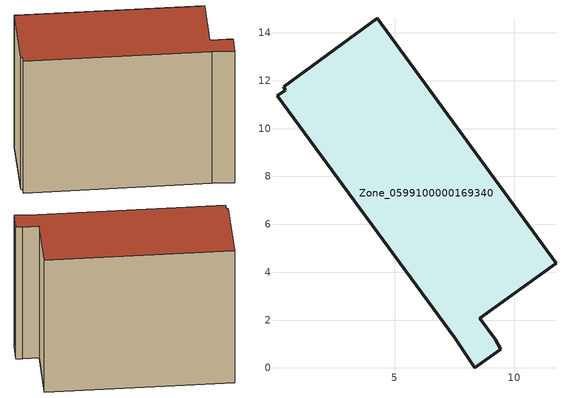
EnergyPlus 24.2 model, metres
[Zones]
Zone_0599100000169340
 floor ground (C_G): 0.43,11.61 0.35,11.74 4.27,14.62 11.74,4.38 8.56,2.08 9.2,1.2 9.44,0.77 8.35,0 7.5,1.27 0.08,11.37 z0
 wall outside (C_F): 7.5,1.27 8.35,0 9.44,0.77 9.2,1.2 8.56,2.08 11.74,4.38 4.27,14.62 0.35,11.74 0.43,11.61 0.08,11.37 7.5,1.27 z0:10.69
 roof outside (C_R): 0.43,11.61 0.08,11.37 7.5,1.27 8.35,0 9.44,0.77 9.2,1.2 8.56,2.08 11.74,4.38 4.27,14.62 0.35,11.74 z10.69
[BUILDING]
Pand.0599100000169340: North Axis=0; Terrain=City; Loads Convergence Tolerance Value=0.04; Temperature Convergence Tolerance Value=0.4; Solar Distribution=FullExterior; Maximum Number of Warmup Days=25; Minimum Number of Warmup Days=1
[Site:Location]
Rotterdam.The.Hague.AP_ZH_NLD Design_Conditions: Latitude=51.96; Longitude=4.45; Time Zone=1; Elevation=-4.5
[SITE:GROUNDTEMPERATURE:BUILDINGSURFACE]
18, 18, 18, 18, 18, 18, 18, 18, 18, 18, 18, 18
[MATERIAL] Thermal Absorptance=0.9; Solar Absorptance=0.7; Visible Absorptance=0.7
Name | Roughness | Thickness | Conductivity | Density | Specific Heat
G.TI.1946 | MediumSmooth | 0.15 | 1 | 540 | 1210
F.TI.1946 | Rough | 0.3 | 0.857143 | 1920 | 840
R.TI.1946 | MediumRough | 0.2 | 0.1 | 1500 | 1000
[CONSTRUCTION]
C_G: G.TI.1946
C_F: F.TI.1946
C_R: R.TI.1946
[ZONE]
Zone_0599100000169340: Type=1; Multiplier=1; Ceiling Height=Autocalculate; Volume=Autocalculate; Floor Area=autocalculate; Part of Total Floor Area=Yes
[ZONEINFILTRATION:DESIGNFLOWRATE]
Infil_Zone_0599100000169340: Zone or ZoneList or Space or SpaceList=Zone_0599100000169340; Schedule=AlwaysOn; Design Flow Rate Calculation Method=Flow/Area; Flow Rate per Floor Area=0.003; Constant Term Coefficient=1; Temperature Term Coefficient=0; Velocity Term Coefficient=0; Velocity Squared Term Coefficient=0
[HVACTEMPLATE:ZONE:IDEALLOADSAIRSYSTEM]
Zone_0599100000169340: Maximum Heating Supply Air Temperature=50; Minimum Cooling Supply Air Temperature=13; Maximum Heating Supply Air Humidity Ratio=0.0156; Minimum Cooling Supply Air Humidity Ratio=0.0077; Heating Limit=NoLimit; Cooling Limit=NoLimit; Dehumidification Control Type=ConstantSensibleHeatRatio; Cooling Sensible Heat Ratio=0.7; Dehumidification Setpoint=60; Humidification Control Type=None; Humidification Setpoint=30; Outdoor Air Method=None; Outdoor Air Flow Rate per Person=0.00944; Outdoor Air Flow Rate per Zone Floor Area=0; Outdoor Air Flow Rate per Zone=0; Demand Controlled Ventilation Type=None; Outdoor Air Economizer Type=NoEconomizer; Heat Recovery Type=None; Sensible Heat Recovery Effectiveness=0.7; Latent Heat Recovery Effectiveness=0.65
[ZONECONTROL:THERMOSTAT]
ThermostatControl_Zone_0599100000169340: Zone or ZoneList=Zone_0599100000169340; Control Type Schedule=DualSetpointControlType; Control 1=Thermostat_Zone_0599100000169340; Temperature Difference Between Cutout And Setpoint=0
[THERMOSTATSETPOINT:DUALSETPOINT]
Thermostat_Zone_0599100000169340: Heating Setpoint Temperature Schedule=HeatingSetpoint_Zone_0599100000169340; Cooling Setpoint Temperature Schedule=CoolingSetpoint_Zone_0599100000169340
[SCHEDULE:COMPACT]
HeatingSetpoint_Zone_0599100000169340: Through: 12/31, For: AllDays, Until: 24:00, 21
CoolingSetpoint_Zone_0599100000169340: Through: 12/31, For: AllDays, Until: 24:00, 24
DualSetpointControlType: Through: 12/31, For: AllDays, Until: 24:00, 4
AlwaysOn: Through: 12/31, For: AllDays, Until: 24:00, 1
